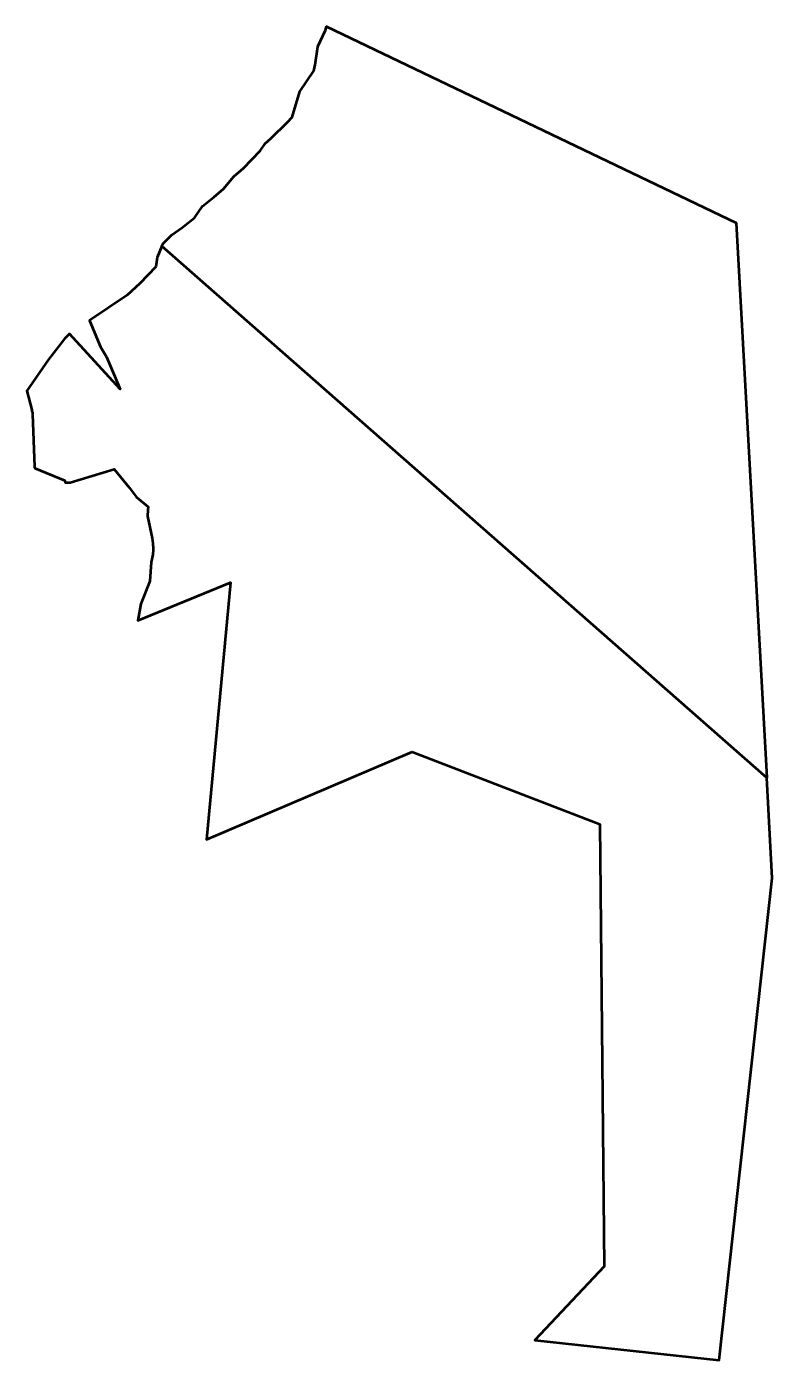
# Model space of a CAD drawing. Header units: metres. Extents: x 808227 to 808304, y 9157246 to 9157383.
import ezdxf

# ---------------------------------------------------------------- set-up
doc = ezdxf.new("R2010")
doc.units = ezdxf.units.M
doc.header["$MEASUREMENT"] = 0
doc.layers.add('2868-21065', color=1, linetype='Continuous')

msp = doc.modelspace()

# ---------------------------------------------------------------- linework, layer by layer
at = {"layer": '2868-21065', "color": 254, "lineweight": 53, "true_color": 0xcccccc}
for points in [[(808241, 9157360.75), (808241.11, 9157361.01), (808242.01, 9157361.89), (808243.03, 9157362.61), (808244.34, 9157363.64), (808245.15, 9157364.85), (808246.32, 9157365.76), (808247.3, 9157366.61), (808248.38, 9157367.89), (808249.36, 9157368.73), (808251.05, 9157370.52), (808251.59, 9157371.27), (808252.16, 9157371.8), (808253.88, 9157373.46), (808254.35, 9157373.98), (808255.13, 9157376.62), (808256.56, 9157378.72), (808256.71, 9157379.35), (808256.99, 9157381.21), (808257.75, 9157382.88), (808257.87, 9157383.26), (808299.85, 9157363.15), (808302.99, 9157306.19)], [(808266.63, 9157308.89), (808285.87, 9157301.45), (808286.33, 9157256.07), (808279.21, 9157248.54), (808298.1, 9157246.46), (808303.56, 9157295.9), (808302.99, 9157306.19), (808241, 9157360.75), (808240.5, 9157359.58), (808240.37, 9157358.61), (808238.72, 9157356.91), (808237.44, 9157355.72), (808233.57, 9157353.12), (808234.71, 9157350.41), (808235.31, 9157349.4), (808236.7, 9157346.07), (808231.53, 9157351.76), (808231.02, 9157351.25), (808229.38, 9157349.12), (808227.13, 9157345.9), (808227.67, 9157343.94), (808227.67, 9157343.83), (808227.73, 9157343.67), (808227.73, 9157343.51), (808227.92, 9157338.1), (808227.94, 9157338.03), (808227.95, 9157338.02), (808227.96, 9157337.97), (808231.04, 9157336.72), (808231.05, 9157336.68), (808231.07, 9157336.51), (808231.59, 9157336.49), (808236.11, 9157337.86), (808237.62, 9157336), (808238.37, 9157335), (808239.59, 9157333.99), (808239.56, 9157333.71), (808239.53, 9157333.03), (808239.99, 9157330.78), (808240.05, 9157330.24), (808240.09, 9157329.72), (808240.09, 9157329.55), (808240.05, 9157329.12), (808239.88, 9157328.33), (808239.77, 9157326.38), (808238.83, 9157324.06), (808238.53, 9157322.36), (808248.02, 9157326.23), (808245.57, 9157299.89)]]:
    msp.add_lwpolyline(points, close=True, dxfattribs=at)

doc.saveas('drawing.dxf')
